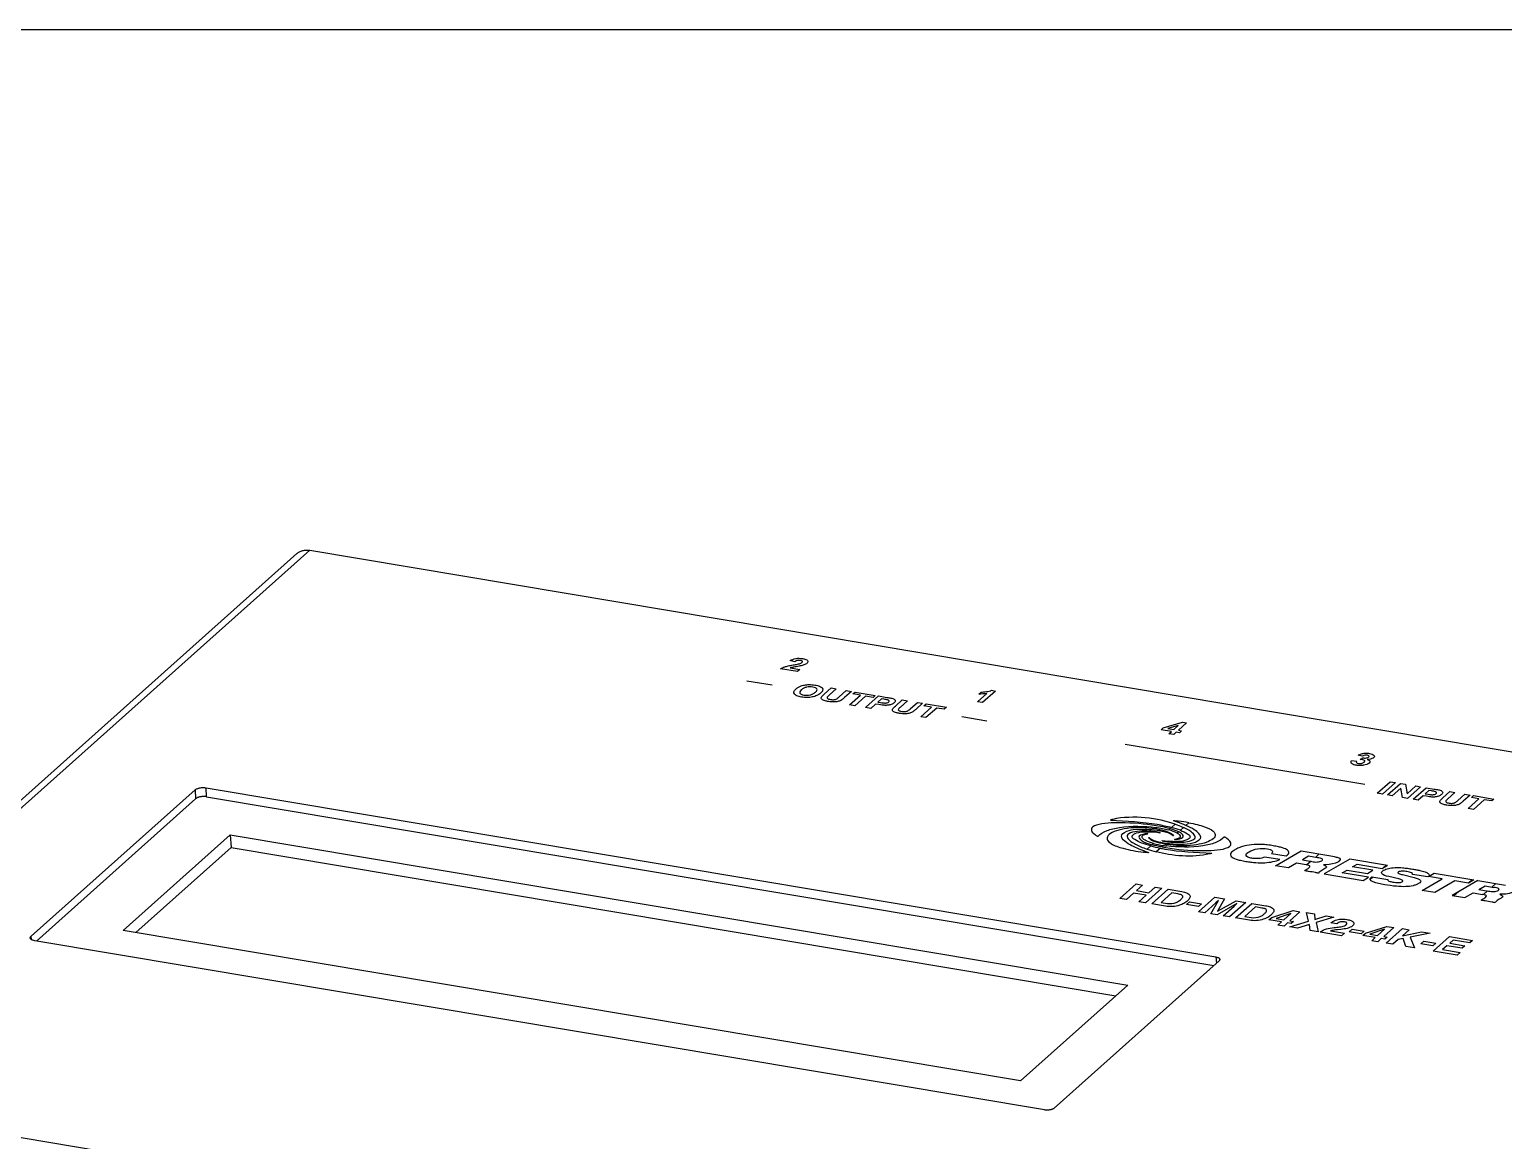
# Paper-space layout 'HD-MD4X2-4K-E_1' of a CAD drawing. Header units: inches. Extents: x 0 to 22, y 0 to 17.
# Drawn here: x 13.109 to 17.206, y 13.913 to 17 of the extents above; entities that cross this region are included whole.
import ezdxf

# ---------------------------------------------------------------- set-up
doc = ezdxf.new("R2010")
doc.units = ezdxf.units.IN
doc.header["$LTSCALE"] = 1.21
doc.header["$MEASUREMENT"] = 0
doc.layers.get('0').update_dxf_attribs({"linetype": 'CONTINUOUS'})

psp = doc.layouts.new('HD-MD4X2-4K-E_1')

# ---------------------------------------------------------------- linework, layer by layer
at = {"color": 7, "linetype": 'CONTINUOUS'}
for p, q in [((0, 17), (22, 17)), ((13.8523, 15.5435), (12.0405, 13.9257)), ((12.0765, 13.935), (13.8883, 15.5527)), ((13.8883, 15.5527), (20.439, 14.4553)), ((15.2366, 15.2432), (15.2238, 15.2461)), ((15.2442, 15.2156), (15.1967, 15.2236)), ((15.2237, 15.2258), (15.2506, 15.2213)), ((15.2506, 15.2213), (15.2442, 15.2156)), ((15.1734, 15.1778), (15.1033, 15.1895)), ((15.3181, 15.1529), (15.3373, 15.1701)), ((15.3516, 15.1677), (15.332, 15.1502)), ((15.3373, 15.1701), (15.3516, 15.1677)), ((15.3595, 15.1452), (15.3794, 15.163)), ((15.3937, 15.1606), (15.3748, 15.1437)), ((15.3794, 15.163), (15.3937, 15.1606)), ((15.3977, 15.1535), (15.4037, 15.1589)), ((15.4037, 15.1589), (15.46, 15.1495)), ((15.7477, 15.1532), (15.754, 15.1588)), ((15.7942, 15.1617), (15.758, 15.1294)), ((15.7832, 15.1636), (15.7942, 15.1617)), ((15.3887, 15.1232), (15.4186, 15.15)), ((15.403, 15.1208), (15.3887, 15.1232)), ((15.4186, 15.15), (15.3977, 15.1535)), ((15.4329, 15.1476), (15.403, 15.1208)), ((15.4539, 15.1441), (15.4329, 15.1476)), ((15.4331, 15.1158), (15.4692, 15.148)), ((15.461, 15.1255), (15.4474, 15.1134)), ((15.46, 15.1495), (15.4539, 15.1441)), ((15.4703, 15.124), (15.461, 15.1255)), ((15.4773, 15.1401), (15.4671, 15.131)), ((15.4671, 15.131), (15.4749, 15.1297)), ((15.4692, 15.148), (15.4921, 15.1441)), ((15.4843, 15.139), (15.4773, 15.1401)), ((15.5158, 15.1198), (15.535, 15.1369)), ((15.5493, 15.1345), (15.5298, 15.1171)), ((15.535, 15.1369), (15.5493, 15.1345)), ((15.5572, 15.1121), (15.5771, 15.1299)), ((15.5914, 15.1275), (15.5725, 15.1106)), ((15.5771, 15.1299), (15.5914, 15.1275)), ((15.5864, 15.0901), (15.6164, 15.1168)), ((15.5954, 15.1204), (15.6015, 15.1258)), ((15.6164, 15.1168), (15.5954, 15.1204)), ((15.6015, 15.1258), (15.6577, 15.1164)), ((15.7445, 15.1317), (15.7705, 15.155)), ((15.758, 15.1294), (15.7445, 15.1317)), ((15.4474, 15.1134), (15.4331, 15.1158)), ((15.6007, 15.0877), (15.5864, 15.0901)), ((15.6307, 15.1144), (15.6007, 15.0877)), ((15.6516, 15.1109), (15.6307, 15.1144)), ((15.6577, 15.1164), (15.6516, 15.1109)), ((15.7704, 15.0779), (15.7003, 15.0896)), ((16.2544, 15.0541), (16.2605, 15.0595)), ((16.2834, 15.0493), (16.2544, 15.0541)), ((16.2605, 15.0595), (16.314, 15.0748)), ((16.3018, 15.0657), (16.2732, 15.0574)), ((16.2732, 15.0574), (16.2894, 15.0547)), ((16.2761, 15.0428), (16.2834, 15.0493)), ((16.2893, 15.0406), (16.2761, 15.0428)), ((16.2965, 15.0471), (16.2893, 15.0406)), ((16.2894, 15.0547), (16.3018, 15.0657)), ((16.3053, 15.0456), (16.2965, 15.0471)), ((16.3254, 15.0729), (16.3026, 15.0525)), ((16.3026, 15.0525), (16.3114, 15.051)), ((16.3114, 15.051), (16.3053, 15.0456)), ((16.314, 15.0748), (16.3254, 15.0729)), ((16.8203, 14.9019), (16.1547, 15.0134)), ((16.7839, 14.9682), (16.7979, 14.9667)), ((16.8136, 14.9804), (16.8021, 14.9834)), ((16.808, 14.9713), (16.8152, 14.976)), ((13.114, 14.4802), (13.5696, 14.887)), ((13.5696, 14.887), (13.5712, 14.8622)), ((13.6016, 14.8679), (13.6, 14.8928)), ((13.6, 14.8928), (16.4068, 14.4226)), ((16.8553, 14.8776), (16.8913, 14.9097)), ((16.8696, 14.8752), (16.8553, 14.8776)), ((16.9056, 14.9073), (16.8696, 14.8752)), ((16.8834, 14.8728), (16.9194, 14.905)), ((16.8966, 14.8706), (16.8834, 14.8728)), ((16.8913, 14.9097), (16.9056, 14.9073)), ((16.9202, 14.8917), (16.8966, 14.8706)), ((16.9194, 14.905), (16.9333, 14.9027)), ((16.9252, 14.8658), (16.9202, 14.8917)), ((16.9333, 14.9027), (16.9382, 14.8763)), ((16.9382, 14.8763), (16.9623, 14.8978)), ((16.9755, 14.8956), (16.9395, 14.8634)), ((16.9546, 14.8609), (16.9906, 14.8931)), ((16.9623, 14.8978), (16.9755, 14.8956)), ((16.9988, 14.8852), (16.9886, 14.8761)), ((16.9886, 14.8761), (16.9964, 14.8748)), ((16.9906, 14.8931), (17.0136, 14.8892)), ((17.0057, 14.8841), (16.9988, 14.8852)), ((17.0373, 14.8649), (17.0565, 14.8821)), ((17.0708, 14.8797), (17.0512, 14.8622)), ((17.0565, 14.8821), (17.0708, 14.8797)), ((17.0787, 14.8572), (17.0986, 14.875)), ((17.1129, 14.8726), (17.094, 14.8557)), ((17.0986, 14.875), (17.1129, 14.8726)), ((17.1168, 14.8655), (17.1229, 14.8709)), ((17.1229, 14.8709), (17.1792, 14.8615)), ((13.1285, 14.4669), (13.5712, 14.8622)), ((13.6016, 14.8679), (16.4012, 14.399)), ((16.9395, 14.8634), (16.9252, 14.8658)), ((16.9689, 14.8585), (16.9546, 14.8609)), ((16.9825, 14.8707), (16.9689, 14.8585)), ((16.9918, 14.8691), (16.9825, 14.8707)), ((17.1079, 14.8352), (17.1378, 14.862)), ((17.1222, 14.8328), (17.1079, 14.8352)), ((17.1378, 14.862), (17.1168, 14.8655)), ((17.1521, 14.8596), (17.1222, 14.8328)), ((17.1731, 14.8561), (17.1521, 14.8596)), ((17.1792, 14.8615), (17.1731, 14.8561)), ((16.2833, 14.7827), (16.2932, 14.7916)), ((16.2932, 14.7916), (16.2987, 14.7897)), ((16.3028, 14.8002), (16.2996, 14.7973)), ((16.3314, 14.7956), (16.3231, 14.7882)), ((13.3696, 14.4965), (13.6674, 14.7624)), ((13.6674, 14.7624), (13.6696, 14.7268)), ((13.6674, 14.7624), (16.1616, 14.3445)), ((16.0643, 14.7839), (16.0635, 14.7832)), ((16.2683, 14.7693), (16.2705, 14.7713)), ((16.2755, 14.7758), (16.2794, 14.7793)), ((16.3035, 14.7707), (16.299, 14.7667)), ((16.3166, 14.7824), (16.3081, 14.7747)), ((13.405, 14.4905), (13.6696, 14.7268)), ((13.6696, 14.7268), (16.1284, 14.3149)), ((16.2059, 14.7137), (16.2091, 14.7165)), ((16.2101, 14.7241), (16.2155, 14.7222)), ((16.2155, 14.7222), (16.2255, 14.7311)), ((16.2293, 14.7345), (16.2332, 14.738)), ((16.2405, 14.7445), (16.2383, 14.7425)), ((16.2523, 14.725), (16.2408, 14.7147)), ((16.2606, 14.7323), (16.2563, 14.7285)), ((16.2678, 14.7388), (16.265, 14.7363)), ((16.2736, 14.744), (16.2725, 14.743)), ((16.4443, 14.7298), (16.4454, 14.7307)), ((16.561, 14.7103), (16.602, 14.7035)), ((16.5726, 14.6758), (16.6438, 14.7172)), ((16.6438, 14.7172), (16.7209, 14.7043)), ((16.694, 14.7088), (16.6832, 14.6992)), ((16.584, 14.6932), (16.543, 14.7)), ((16.6081, 14.6699), (16.5726, 14.6758)), ((16.631, 14.6831), (16.6081, 14.6699)), ((16.6571, 14.6788), (16.631, 14.6831)), ((16.6641, 14.7024), (16.6469, 14.6924)), ((16.6469, 14.6924), (16.6736, 14.6879)), ((16.6711, 14.6884), (16.6598, 14.6783)), ((16.6887, 14.6983), (16.6641, 14.7024)), ((16.7126, 14.6791), (16.7055, 14.6791)), ((16.7055, 14.6791), (16.71, 14.6769)), ((16.7786, 14.6946), (16.7074, 14.6532)), ((16.7521, 14.6922), (16.7454, 14.6863)), ((16.7461, 14.6867), (16.7454, 14.6863)), ((16.8834, 14.677), (16.7786, 14.6946)), ((16.7862, 14.6729), (16.7989, 14.6803)), ((16.8428, 14.6634), (16.7862, 14.6729)), ((16.7989, 14.6803), (16.8688, 14.6686)), ((16.8688, 14.6686), (16.8834, 14.677)), ((16.88, 14.6776), (16.8719, 14.6704)), ((16.1394, 14.5851), (16.1847, 14.6255)), ((16.1847, 14.6255), (16.2031, 14.6224)), ((16.7074, 14.6532), (16.8156, 14.6351)), ((16.7104, 14.655), (16.7083, 14.6531)), ((16.7579, 14.6564), (16.7715, 14.6643)), ((16.8311, 14.6441), (16.7579, 14.6564)), ((16.7715, 14.6643), (16.8281, 14.6549)), ((16.8156, 14.6351), (16.8311, 14.6441)), ((16.8281, 14.6549), (16.8428, 14.6634)), ((16.8432, 14.6448), (16.8358, 14.6381)), ((16.8369, 14.6424), (16.8381, 14.6438)), ((16.8381, 14.6438), (16.8387, 14.6441)), ((16.8387, 14.6441), (16.8403, 14.6453)), ((16.8403, 14.6453), (16.8844, 14.6379)), ((16.9149, 14.6393), (16.8874, 14.6459)), ((16.9251, 14.6514), (16.9581, 14.6431)), ((16.9959, 14.6454), (16.9531, 14.6519)), ((16.9797, 14.6076), (17.0357, 14.6401)), ((16.9973, 14.6466), (16.9959, 14.6454)), ((17.0357, 14.6401), (16.9973, 14.6466)), ((16.999, 14.6505), (16.9991, 14.6469)), ((16.9991, 14.6469), (17.0134, 14.6553)), ((17.0134, 14.6553), (17.1237, 14.6368)), ((17.0707, 14.6343), (17.0147, 14.6018)), ((17.1343, 14.635), (17.0631, 14.5937)), ((17.1084, 14.628), (17.0707, 14.6343)), ((17.1185, 14.6377), (17.1077, 14.6281)), ((17.1237, 14.6368), (17.1084, 14.628)), ((17.1343, 14.635), (17.2114, 14.6221)), ((17.1737, 14.617), (17.1844, 14.6266)), ((16.1579, 14.582), (16.1394, 14.5851)), ((16.1781, 14.6001), (16.1579, 14.582)), ((16.2127, 14.5943), (16.1781, 14.6001)), ((16.2031, 14.6224), (16.1859, 14.607)), ((16.1859, 14.607), (16.2205, 14.6012)), ((16.1924, 14.5762), (16.2127, 14.5943)), ((16.2562, 14.6136), (16.2109, 14.5731)), ((16.2205, 14.6012), (16.2377, 14.6167)), ((16.2287, 14.5702), (16.2739, 14.6106)), ((16.2377, 14.6167), (16.2562, 14.6136)), ((16.2841, 14.6005), (16.2546, 14.5742)), ((16.2739, 14.6106), (16.3123, 14.6042)), ((16.3013, 14.5977), (16.2841, 14.6005)), ((16.3585, 14.5484), (16.4038, 14.5888)), ((16.4038, 14.5888), (16.4308, 14.5843)), ((16.4308, 14.5843), (16.4114, 14.5498)), ((17.0147, 14.6018), (16.9797, 14.6076)), ((17.0631, 14.5937), (17.0986, 14.5877)), ((17.0806, 14.6039), (17.0682, 14.5928)), ((17.0986, 14.5877), (17.1214, 14.601)), ((17.1214, 14.601), (17.1476, 14.5966)), ((17.1374, 14.6102), (17.1546, 14.6202)), ((17.1374, 14.6102), (17.1641, 14.6058)), ((17.1503, 14.5961), (17.1616, 14.6062)), ((17.1546, 14.6202), (17.1792, 14.6161)), ((17.2031, 14.5969), (17.1959, 14.597)), ((17.1959, 14.597), (17.2005, 14.5948)), ((16.2109, 14.5731), (16.1924, 14.5762)), ((16.267, 14.5637), (16.2287, 14.5702)), ((16.2546, 14.5742), (16.2717, 14.5713)), ((16.3246, 14.5683), (16.3329, 14.5757)), ((16.3583, 14.5627), (16.3246, 14.5683)), ((16.3329, 14.5757), (16.3666, 14.5701)), ((16.3666, 14.5701), (16.3583, 14.5627)), ((16.3758, 14.5455), (16.3585, 14.5484)), ((16.4064, 14.5729), (16.3758, 14.5455)), ((16.3924, 14.5427), (16.4137, 14.5795)), ((16.4137, 14.5795), (16.4064, 14.5729)), ((16.4653, 14.5708), (16.4105, 14.5397)), ((16.4114, 14.5498), (16.4631, 14.5789)), ((16.4272, 14.5369), (16.4578, 14.5642)), ((16.4898, 14.5744), (16.4446, 14.534)), ((16.4578, 14.5642), (16.4653, 14.5708)), ((16.4616, 14.5311), (16.5069, 14.5716)), ((16.4631, 14.5789), (16.4898, 14.5744)), ((16.5171, 14.5615), (16.4875, 14.5351)), ((16.5069, 14.5716), (16.5452, 14.5651)), ((16.5342, 14.5586), (16.5171, 14.5615)), ((16.5618, 14.5326), (16.621, 14.5514)), ((16.6148, 14.5432), (16.5738, 14.5298)), ((16.5957, 14.5261), (16.6148, 14.5432)), ((16.6403, 14.5481), (16.6125, 14.5233)), ((16.621, 14.5514), (16.6403, 14.5481)), ((16.6636, 14.5218), (16.6586, 14.5461)), ((16.6586, 14.5461), (16.6808, 14.5424)), ((16.4105, 14.5397), (16.3924, 14.5427)), ((16.4446, 14.534), (16.4272, 14.5369)), ((16.5, 14.5247), (16.4616, 14.5311)), ((16.4875, 14.5351), (16.5047, 14.5323)), ((16.5542, 14.5258), (16.5618, 14.5326)), ((16.5888, 14.52), (16.5542, 14.5258)), ((16.5738, 14.5298), (16.5957, 14.5261)), ((16.5792, 14.5114), (16.5888, 14.52)), ((16.5961, 14.5086), (16.5792, 14.5114)), ((16.6056, 14.5172), (16.5961, 14.5086)), ((16.6155, 14.5155), (16.6056, 14.5172)), ((16.612, 14.506), (16.6636, 14.5218)), ((16.6336, 14.5023), (16.612, 14.506)), ((16.6125, 14.5233), (16.6224, 14.5216)), ((16.6224, 14.5216), (16.6155, 14.5155)), ((16.6669, 14.5131), (16.6336, 14.5023)), ((16.6683, 14.4965), (16.6669, 14.5131)), ((16.6808, 14.5424), (16.682, 14.5266)), ((16.682, 14.5266), (16.713, 14.537)), ((16.7345, 14.5334), (16.6854, 14.5185)), ((16.6854, 14.5185), (16.6909, 14.4927)), ((16.713, 14.537), (16.7345, 14.5334)), ((16.7427, 14.5147), (16.726, 14.5175)), ((16.8224, 14.489), (16.8816, 14.5077)), ((16.9009, 14.5045), (16.873, 14.4796)), ((16.8816, 14.5077), (16.9009, 14.5045)), ((13.1146, 14.471), (13.114, 14.4802)), ((15.9307, 13.9975), (13.1239, 14.4677)), ((15.8638, 14.0786), (13.3696, 14.4965)), ((16.6909, 14.4927), (16.6683, 14.4965)), ((16.756, 14.4818), (16.6961, 14.4919)), ((16.7255, 14.4951), (16.7637, 14.4887)), ((16.7536, 14.4992), (16.7442, 14.4981)), ((16.7637, 14.4887), (16.756, 14.4818)), ((16.7771, 14.4925), (16.7854, 14.4999)), ((16.8107, 14.4869), (16.7771, 14.4925)), ((16.7854, 14.4999), (16.819, 14.4943)), ((16.819, 14.4943), (16.8107, 14.4869)), ((16.8147, 14.4821), (16.8224, 14.489)), ((16.8494, 14.4763), (16.8147, 14.4821)), ((16.8754, 14.4996), (16.8344, 14.4861)), ((16.8344, 14.4861), (16.8562, 14.4825)), ((16.8398, 14.4678), (16.8494, 14.4763)), ((16.8566, 14.465), (16.8398, 14.4678)), ((16.8562, 14.4825), (16.8754, 14.4996)), ((16.8662, 14.4735), (16.8566, 14.465)), ((16.8761, 14.4719), (16.8662, 14.4735)), ((16.873, 14.4796), (16.8829, 14.478)), ((16.8829, 14.478), (16.8761, 14.4719)), ((16.8802, 14.461), (16.9255, 14.5014)), ((16.9136, 14.4715), (16.8985, 14.458)), ((16.9272, 14.4741), (16.9136, 14.4715)), ((16.9438, 14.4984), (16.9251, 14.4817)), ((16.9251, 14.4817), (16.9781, 14.4926)), ((16.9255, 14.5014), (16.9438, 14.4984)), ((16.9348, 14.4519), (16.9272, 14.4741)), ((17.0021, 14.4886), (16.947, 14.4781)), ((16.947, 14.4781), (16.9587, 14.4479)), ((16.9758, 14.4592), (16.9841, 14.4666)), ((16.9781, 14.4926), (17.0021, 14.4886)), ((16.9841, 14.4666), (17.0178, 14.461)), ((17.0106, 14.4392), (17.0559, 14.4796)), ((17.0559, 14.4796), (17.1201, 14.4688)), ((17.066, 14.4694), (17.0564, 14.4608)), ((17.1121, 14.4617), (17.066, 14.4694)), ((17.1201, 14.4688), (17.1121, 14.4617)), ((16.4068, 14.4226), (16.4079, 14.405)), ((16.8985, 14.458), (16.8802, 14.461)), ((16.9587, 14.4479), (16.9348, 14.4519)), ((17.0095, 14.4536), (16.9758, 14.4592)), ((17.0178, 14.461), (17.0095, 14.4536)), ((17.077, 14.428), (17.0106, 14.4392)), ((17.0485, 14.4538), (17.0369, 14.4434)), ((17.0369, 14.4434), (17.0852, 14.4353)), ((17.0908, 14.4467), (17.0485, 14.4538)), ((17.0564, 14.4608), (17.0986, 14.4537)), ((17.0852, 14.4353), (17.077, 14.428)), ((17.0986, 14.4537), (17.0908, 14.4467)), ((16.4154, 14.4117), (15.9571, 14.0025)), ((16.4165, 14.4128), (16.4154, 14.4117)), ((16.1616, 14.3445), (15.8638, 14.0786)), ((12.363, 14.0419), (13.7539, 13.8089))]:
    psp.add_line(p, q, dxfattribs=at)
for centre, radius, start, end in [((16.0295, 14.0519), 0.7929, 70.0835, 70.8922), ((16.2216, 14.2054), 0.6003, 79.458, 82.2212), ((16.4815, 15.4693), 0.8005, 250.1082, 250.9109), ((16.3258, 15.0467), 0.3427, 251.2231, 255.6386), ((16.3158, 15.0458), 0.3059, 258.9422, 261.8729), ((16.2958, 14.9705), 0.2276, 260.3736, 264.4144), ((16.2964, 14.9718), 0.2421, 261.4951, 263.6774), ((16.3947, 15.4831), 0.7579, 260.1495, 260.5576), ((16.644, 14.6005), 0.0794, 78.4928, 80.453), ((17.1348, 14.5205), 0.0772, 78.4645, 80.4534)]:
    psp.add_arc(centre, radius, start, end, dxfattribs=at)
for points, knots in [([(13.8523, 15.5435), (13.8545, 15.5455), (13.8597, 15.5491), (13.8686, 15.5524), (13.8783, 15.5537), (13.885, 15.5533), (13.8883, 15.5527)], [0, 0, 0, 0, 0.238765, 0.482584, 0.735828, 1, 1, 1, 1]), ([(15.2238, 15.2461), (15.2274, 15.2486), (15.2356, 15.2523), (15.249, 15.2528), (15.2583, 15.2518), (15.2667, 15.2498), (15.2738, 15.2456), (15.2728, 15.2408), (15.2693, 15.238), (15.2686, 15.2376)], [0, 0, 0, 0, 0.25118, 0.364908, 0.489935, 0.623559, 0.740564, 0.956377, 1, 1, 1, 1]), ([(15.2492, 15.2375), (15.2521, 15.2383), (15.2569, 15.2403), (15.2585, 15.2439), (15.2555, 15.2458), (15.252, 15.2467), (15.2479, 15.2471), (15.2445, 15.2468), (15.2428, 15.2463), (15.2423, 15.2462)], [0, 0, 0, 0, 0.270949, 0.499437, 0.605612, 0.725485, 0.845201, 0.95374, 1, 1, 1, 1]), ([(15.1967, 15.2236), (15.1981, 15.2246), (15.2016, 15.2266), (15.2087, 15.2293), (15.2191, 15.2318), (15.2273, 15.2333), (15.2321, 15.2341)], [0, 0, 0, 0, 0.191305, 0.386462, 0.638615, 1, 1, 1, 1]), ([(15.2686, 15.2376), (15.2673, 15.2367), (15.2645, 15.2352), (15.2594, 15.2333), (15.2542, 15.2319), (15.2478, 15.2305), (15.2406, 15.2293), (15.2339, 15.2281), (15.2289, 15.2272), (15.2259, 15.2265), (15.2244, 15.2261), (15.2237, 15.2258)], [0, 0, 0, 0, 0.135977, 0.245026, 0.369082, 0.482626, 0.648223, 0.806336, 0.896825, 0.951079, 1, 1, 1, 1]), ([(15.2321, 15.2341), (15.2341, 15.2345), (15.2399, 15.2355), (15.2458, 15.2365), (15.2492, 15.2375)], [0, 0, 0, 0, 0.353209, 1, 1, 1, 1]), ([(15.3082, 15.1558), (15.3068, 15.1546), (15.3038, 15.1523), (15.2968, 15.1483), (15.2857, 15.1447), (15.2729, 15.1435), (15.2628, 15.1439), (15.2552, 15.1449), (15.2482, 15.1463), (15.2405, 15.1489), (15.234, 15.1533), (15.2332, 15.1589), (15.2357, 15.1635), (15.238, 15.1659), (15.2393, 15.1671)], [0, 0, 0, 0, 0.072139, 0.137656, 0.257477, 0.373617, 0.434574, 0.500574, 0.567276, 0.62871, 0.745078, 0.863487, 0.928656, 1, 1, 1, 1]), ([(15.2393, 15.1671), (15.2402, 15.1679), (15.242, 15.1694), (15.2459, 15.1721), (15.2523, 15.1754), (15.2629, 15.1784), (15.2744, 15.1797), (15.2843, 15.1794), (15.2946, 15.1781), (15.3058, 15.1753), (15.3137, 15.1698), (15.3145, 15.1642), (15.3119, 15.1595), (15.3095, 15.157), (15.3082, 15.1558)], [0, 0, 0, 0, 0.045504, 0.087377, 0.163203, 0.266419, 0.364527, 0.429897, 0.501702, 0.62744, 0.743135, 0.862532, 0.927927, 1, 1, 1, 1]), ([(15.2543, 15.1649), (15.2525, 15.1633), (15.2499, 15.1602), (15.2498, 15.1557), (15.254, 15.1523), (15.2613, 15.1503), (15.27, 15.1496), (15.2794, 15.1507), (15.2878, 15.1539), (15.292, 15.1569), (15.294, 15.1587), (15.2941, 15.1589)], [0, 0, 0, 0, 0.149265, 0.270641, 0.380247, 0.491457, 0.602535, 0.711234, 0.83321, 0.985035, 1, 1, 1, 1]), ([(15.2941, 15.1589), (15.2957, 15.1604), (15.2982, 15.1632), (15.2983, 15.1675), (15.294, 15.1709), (15.2866, 15.1729), (15.2778, 15.1736), (15.2684, 15.1725), (15.2618, 15.17), (15.2573, 15.1674), (15.2553, 15.1658), (15.2543, 15.1649)], [0, 0, 0, 0, 0.13919, 0.26245, 0.373296, 0.490541, 0.60794, 0.719865, 0.843995, 0.917137, 1, 1, 1, 1]), ([(15.754, 15.1588), (15.7563, 15.1588), (15.7613, 15.159), (15.769, 15.1598), (15.7768, 15.1612), (15.7813, 15.1627), (15.7832, 15.1636)], [0, 0, 0, 0, 0.220025, 0.482012, 0.750574, 1, 1, 1, 1]), ([(15.3748, 15.1437), (15.3729, 15.1421), (15.3698, 15.1394), (15.3652, 15.1359), (15.3606, 15.1338), (15.3557, 15.1323), (15.3502, 15.1314), (15.344, 15.1311), (15.337, 15.1314), (15.3292, 15.1325), (15.3216, 15.1339), (15.3156, 15.1359), (15.3121, 15.138), (15.3102, 15.1402), (15.3096, 15.1424), (15.3103, 15.1451), (15.3134, 15.1486), (15.3163, 15.1513), (15.3181, 15.1529)], [0, 0, 0, 0, 0.103662, 0.172161, 0.221008, 0.266844, 0.31335, 0.364074, 0.423384, 0.496032, 0.581135, 0.644989, 0.69649, 0.743592, 0.7873, 0.82809, 0.90056, 1, 1, 1, 1]), ([(15.3266, 15.1448), (15.3258, 15.1435), (15.3262, 15.1412), (15.3305, 15.1391), (15.3354, 15.138), (15.3406, 15.1374), (15.3458, 15.1375), (15.3499, 15.1384), (15.3551, 15.1409), (15.3574, 15.1434), (15.3595, 15.1452)], [0, 0, 0, 0, 0.174716, 0.271092, 0.385471, 0.499537, 0.590037, 0.66891, 0.744496, 1, 1, 1, 1]), ([(15.332, 15.1502), (15.3313, 15.1496), (15.3294, 15.1478), (15.3273, 15.146), (15.3266, 15.1448)], [0, 0, 0, 0, 0.351362, 1, 1, 1, 1]), ([(15.5085, 15.1408), (15.512, 15.1397), (15.5157, 15.1369), (15.5156, 15.1325), (15.5128, 15.1292), (15.509, 15.1264), (15.5034, 15.1238), (15.4967, 15.1223), (15.4901, 15.1218), (15.4847, 15.1219), (15.4782, 15.1227), (15.4732, 15.1235), (15.4703, 15.124)], [0, 0, 0, 0, 0.174857, 0.272012, 0.381847, 0.467421, 0.542185, 0.672887, 0.733002, 0.788923, 0.878444, 1, 1, 1, 1]), ([(15.4749, 15.1297), (15.4773, 15.1293), (15.4811, 15.1287), (15.4862, 15.1282), (15.4901, 15.1284), (15.4942, 15.1293), (15.4983, 15.1314), (15.4992, 15.1342), (15.4971, 15.1361), (15.4942, 15.1371), (15.4898, 15.138), (15.4864, 15.1386), (15.4843, 15.139)], [0, 0, 0, 0, 0.151476, 0.244331, 0.307012, 0.367406, 0.490782, 0.636223, 0.706718, 0.778887, 0.861831, 1, 1, 1, 1]), ([(15.4921, 15.1441), (15.4941, 15.1438), (15.4997, 15.1428), (15.5055, 15.1418), (15.5085, 15.1408)], [0, 0, 0, 0, 0.349301, 1, 1, 1, 1]), ([(15.5725, 15.1106), (15.5707, 15.1089), (15.5675, 15.1062), (15.5629, 15.1028), (15.5583, 15.1006), (15.5535, 15.0992), (15.548, 15.0983), (15.5418, 15.0979), (15.5347, 15.0983), (15.5269, 15.0994), (15.5193, 15.1008), (15.5133, 15.1027), (15.5098, 15.1049), (15.5079, 15.1071), (15.5073, 15.1092), (15.5081, 15.1119), (15.5112, 15.1154), (15.514, 15.1182), (15.5158, 15.1198)], [0, 0, 0, 0, 0.103662, 0.172161, 0.221008, 0.266844, 0.31335, 0.364074, 0.423384, 0.496032, 0.581135, 0.644989, 0.69649, 0.743592, 0.7873, 0.82809, 0.90056, 1, 1, 1, 1]), ([(15.5298, 15.1171), (15.5291, 15.1165), (15.5271, 15.1147), (15.5251, 15.1129), (15.5243, 15.1117)], [0, 0, 0, 0, 0.351362, 1, 1, 1, 1]), ([(15.5243, 15.1117), (15.5235, 15.1103), (15.5239, 15.1081), (15.5282, 15.106), (15.5331, 15.1049), (15.5384, 15.1042), (15.5435, 15.1044), (15.5476, 15.1053), (15.5528, 15.1078), (15.5552, 15.1103), (15.5572, 15.1121)], [0, 0, 0, 0, 0.174716, 0.271092, 0.385471, 0.499537, 0.590037, 0.66891, 0.744496, 1, 1, 1, 1]), ([(16.7905, 14.9568), (16.79, 14.9569), (16.7872, 14.9579), (16.7816, 14.9613), (16.7818, 14.9657), (16.7839, 14.9682)], [0, 0, 0, 0, 0.074666, 0.387089, 1, 1, 1, 1]), ([(16.8274, 14.9713), (16.8307, 14.9704), (16.8359, 14.9672), (16.8329, 14.9603), (16.8206, 14.9554), (16.8069, 14.9541), (16.7977, 14.9549), (16.7925, 14.9561), (16.7905, 14.9568)], [0, 0, 0, 0, 0.172515, 0.348527, 0.611971, 0.750553, 0.894603, 1, 1, 1, 1]), ([(16.7979, 14.9667), (16.7968, 14.9654), (16.7959, 14.9626), (16.8023, 14.9598), (16.8104, 14.9601), (16.8158, 14.962), (16.8182, 14.9636), (16.8193, 14.9647), (16.8195, 14.965)], [0, 0, 0, 0, 0.242401, 0.449682, 0.673879, 0.798579, 0.94039, 1, 1, 1, 1]), ([(16.8021, 14.9834), (16.8047, 14.9849), (16.8102, 14.9877), (16.8223, 14.9893), (16.8361, 14.9883), (16.8479, 14.9838), (16.8475, 14.9779), (16.8443, 14.9757), (16.8438, 14.9754)], [0, 0, 0, 0, 0.173021, 0.322776, 0.492634, 0.764598, 0.965941, 1, 1, 1, 1]), ([(16.8195, 14.965), (16.8198, 14.9654), (16.8205, 14.9665), (16.8203, 14.9688), (16.8155, 14.971), (16.8103, 14.9712), (16.808, 14.9713)], [0, 0, 0, 0, 0.126894, 0.327782, 0.689438, 1, 1, 1, 1]), ([(16.8277, 14.9831), (16.8276, 14.9831), (16.8252, 14.9835), (16.8193, 14.9835), (16.8151, 14.9815), (16.8136, 14.9804)], [0, 0, 0, 0, 0.023326, 0.469195, 1, 1, 1, 1]), ([(16.8152, 14.976), (16.818, 14.9755), (16.8246, 14.975), (16.8318, 14.9779), (16.833, 14.9814), (16.8296, 14.9827), (16.8277, 14.9831)], [0, 0, 0, 0, 0.314223, 0.577114, 0.794992, 1, 1, 1, 1]), ([(13.5696, 14.887), (13.5704, 14.8877), (13.5721, 14.8889), (13.5752, 14.8904), (13.5788, 14.8916), (13.5828, 14.8926), (13.5871, 14.8932), (13.5915, 14.8935), (13.5958, 14.8934), (13.5987, 14.893), (13.6, 14.8928)], [0, 0, 0, 0, 0.092646, 0.20086, 0.322294, 0.453738, 0.591491, 0.731448, 0.869259, 1, 1, 1, 1]), ([(17.03, 14.8859), (17.0335, 14.8848), (17.0372, 14.882), (17.037, 14.8776), (17.0343, 14.8743), (17.0305, 14.8715), (17.0249, 14.8689), (17.0181, 14.8674), (17.0116, 14.867), (17.0062, 14.867), (16.9997, 14.8679), (16.9947, 14.8686), (16.9918, 14.8691)], [0, 0, 0, 0, 0.174864, 0.271994, 0.381842, 0.467426, 0.542172, 0.672879, 0.733052, 0.788914, 0.878439, 1, 1, 1, 1]), ([(16.9964, 14.8748), (16.9987, 14.8744), (17.0026, 14.8738), (17.0077, 14.8733), (17.0115, 14.8736), (17.0156, 14.8744), (17.0197, 14.8765), (17.0207, 14.8793), (17.0185, 14.8812), (17.0157, 14.8823), (17.0113, 14.8831), (17.0079, 14.8837), (17.0057, 14.8841)], [0, 0, 0, 0, 0.151481, 0.24434, 0.306937, 0.3674, 0.49078, 0.636226, 0.706799, 0.77888, 0.861827, 1, 1, 1, 1]), ([(17.0136, 14.8892), (17.0155, 14.8889), (17.0211, 14.8879), (17.0269, 14.887), (17.03, 14.8859)], [0, 0, 0, 0, 0.349301, 1, 1, 1, 1]), ([(13.6016, 14.8679), (13.6002, 14.8682), (13.5974, 14.8685), (13.593, 14.8686), (13.5887, 14.8683), (13.5844, 14.8677), (13.5803, 14.8668), (13.5767, 14.8655), (13.5737, 14.864), (13.5719, 14.8628), (13.5712, 14.8622)], [0, 0, 0, 0, 0.130741, 0.268552, 0.408509, 0.546262, 0.677706, 0.79914, 0.907354, 1, 1, 1, 1]), ([(17.094, 14.8557), (17.0921, 14.8541), (17.089, 14.8513), (17.0844, 14.8479), (17.0798, 14.8457), (17.0749, 14.8443), (17.0694, 14.8434), (17.0632, 14.8431), (17.0562, 14.8434), (17.0484, 14.8445), (17.0408, 14.8459), (17.0348, 14.8479), (17.0313, 14.85), (17.0294, 14.8522), (17.0288, 14.8544), (17.0295, 14.857), (17.0326, 14.8606), (17.0355, 14.8633), (17.0373, 14.8649)], [0, 0, 0, 0, 0.103661, 0.172159, 0.221006, 0.266841, 0.313347, 0.364071, 0.42338, 0.496026, 0.581129, 0.644983, 0.69652, 0.74359, 0.787298, 0.828087, 0.900562, 1, 1, 1, 1]), ([(17.0458, 14.8568), (17.045, 14.8555), (17.0454, 14.8532), (17.0497, 14.8511), (17.0546, 14.85), (17.0598, 14.8494), (17.065, 14.8495), (17.0691, 14.8504), (17.0743, 14.8529), (17.0766, 14.8554), (17.0787, 14.8572)], [0, 0, 0, 0, 0.17472, 0.271011, 0.385489, 0.499556, 0.590058, 0.66887, 0.744491, 1, 1, 1, 1]), ([(17.0512, 14.8622), (17.0505, 14.8616), (17.0486, 14.8598), (17.0465, 14.858), (17.0458, 14.8568)], [0, 0, 0, 0, 0.351358, 1, 1, 1, 1]), ([(16.1544, 14.7954), (16.1445, 14.7957), (16.1153, 14.796), (16.0745, 14.7924), (16.0643, 14.7839)], [0, 0, 0, 0, 0.322772, 1, 1, 1, 1]), ([(16.1199, 14.8051), (16.1184, 14.8047), (16.1165, 14.8039), (16.1132, 14.8032), (16.1134, 14.8024), (16.1137, 14.8024)], [0, 0, 0, 0, 0.543324, 0.883039, 1, 1, 1, 1]), ([(16.1137, 14.8024), (16.1586, 14.8015), (16.2185, 14.7971), (16.2708, 14.7861), (16.2833, 14.7827)], [0, 0, 0, 0, 0.745252, 1, 1, 1, 1]), ([(16.2932, 14.7916), (16.2693, 14.7998), (16.2168, 14.8127), (16.1477, 14.8115), (16.1199, 14.8051)], [0, 0, 0, 0, 0.517632, 1, 1, 1, 1]), ([(16.2794, 14.7793), (16.2709, 14.7816), (16.2322, 14.7899), (16.1885, 14.7944), (16.1544, 14.7954)], [0, 0, 0, 0, 0.235316, 1, 1, 1, 1]), ([(16.3314, 14.7956), (16.3471, 14.7926), (16.3732, 14.7865), (16.3997, 14.7739), (16.4074, 14.7604), (16.3936, 14.7434), (16.3395, 14.7293), (16.2929, 14.7316), (16.2704, 14.7354)], [0, 0, 0, 0, 0.189807, 0.327723, 0.433091, 0.527085, 0.732384, 1, 1, 1, 1]), ([(16.2897, 14.8015), (16.2904, 14.8015), (16.2947, 14.8012), (16.2989, 14.8007), (16.3023, 14.8003)], [0, 0, 0, 0, 0.177548, 1, 1, 1, 1]), ([(16.0635, 14.7832), (16.0621, 14.7818), (16.0576, 14.774), (16.0652, 14.7667), (16.0719, 14.7616)], [0, 0, 0, 0, 0.189383, 1, 1, 1, 1]), ([(16.0719, 14.7616), (16.0729, 14.7608), (16.0744, 14.7598), (16.077, 14.7588), (16.0776, 14.758), (16.0791, 14.758), (16.0792, 14.7582)], [0, 0, 0, 0, 0.530623, 0.743207, 0.915671, 1, 1, 1, 1]), ([(16.0792, 14.7582), (16.0849, 14.764), (16.1005, 14.7748), (16.1583, 14.788), (16.2075, 14.7863), (16.2391, 14.7827)], [0, 0, 0, 0, 0.231902, 0.440703, 1, 1, 1, 1]), ([(16.2384, 14.7784), (16.2147, 14.7824), (16.1657, 14.7847), (16.1096, 14.7681), (16.1012, 14.7493), (16.1163, 14.735), (16.1526, 14.7223), (16.1859, 14.7164), (16.2059, 14.7137)], [0, 0, 0, 0, 0.25284, 0.44424, 0.534958, 0.643345, 0.791922, 1, 1, 1, 1]), ([(16.2091, 14.7165), (16.1946, 14.7218), (16.1708, 14.7312), (16.1488, 14.7467), (16.1398, 14.7622), (16.1563, 14.7714), (16.1659, 14.7743)], [0, 0, 0, 0, 0.360972, 0.605969, 0.80184, 1, 1, 1, 1]), ([(16.181, 14.7705), (16.173, 14.7692), (16.1564, 14.7629), (16.1623, 14.749), (16.1804, 14.7364), (16.199, 14.7281), (16.2101, 14.7241)], [0, 0, 0, 0, 0.183159, 0.38383, 0.662168, 1, 1, 1, 1]), ([(16.1659, 14.7743), (16.1799, 14.7785), (16.2201, 14.7787), (16.2529, 14.7739), (16.2683, 14.7693)], [0, 0, 0, 0, 0.450776, 1, 1, 1, 1]), ([(16.1812, 14.7486), (16.1765, 14.7516), (16.1695, 14.7585), (16.1867, 14.7692), (16.2182, 14.7718), (16.2394, 14.7697), (16.2511, 14.7678)], [0, 0, 0, 0, 0.230708, 0.416307, 0.656998, 1, 1, 1, 1]), ([(16.2516, 14.7682), (16.2384, 14.7708), (16.2152, 14.7744), (16.19, 14.772), (16.181, 14.7705)], [0, 0, 0, 0, 0.620774, 1, 1, 1, 1]), ([(16.2171, 14.7655), (16.2081, 14.7644), (16.1875, 14.7596), (16.1941, 14.7517), (16.1969, 14.7489)], [0, 0, 0, 0, 0.552136, 1, 1, 1, 1]), ([(16.1969, 14.7489), (16.1982, 14.7475), (16.2061, 14.7416), (16.2189, 14.7373), (16.2293, 14.7345)], [0, 0, 0, 0, 0.216414, 1, 1, 1, 1]), ([(16.2332, 14.738), (16.2258, 14.7401), (16.2136, 14.7445), (16.2014, 14.7518), (16.2003, 14.7607), (16.2118, 14.7641), (16.2174, 14.765)], [0, 0, 0, 0, 0.33487, 0.599651, 0.793025, 1, 1, 1, 1]), ([(16.4295, 14.7557), (16.4238, 14.7499), (16.4083, 14.739), (16.3504, 14.7258), (16.3013, 14.7276), (16.2697, 14.7311)], [0, 0, 0, 0, 0.231873, 0.440734, 1, 1, 1, 1]), ([(16.3276, 14.7652), (16.3319, 14.7625), (16.3384, 14.7565), (16.3215, 14.7421), (16.2902, 14.7424), (16.2736, 14.744)], [0, 0, 0, 0, 0.253465, 0.452489, 1, 1, 1, 1]), ([(16.299, 14.7667), (16.304, 14.7638), (16.3141, 14.7569), (16.2986, 14.75), (16.2914, 14.7488)], [0, 0, 0, 0, 0.544786, 1, 1, 1, 1]), ([(16.2916, 14.7483), (16.3007, 14.7494), (16.3212, 14.7542), (16.3146, 14.7621), (16.3119, 14.765)], [0, 0, 0, 0, 0.552198, 1, 1, 1, 1]), ([(16.3278, 14.7433), (16.3349, 14.7445), (16.3492, 14.7492), (16.3495, 14.7607), (16.3374, 14.7716), (16.3245, 14.7788), (16.3166, 14.7824)], [0, 0, 0, 0, 0.19956, 0.399057, 0.667051, 1, 1, 1, 1]), ([(16.3429, 14.7395), (16.3524, 14.7424), (16.3689, 14.7516), (16.3609, 14.7655), (16.346, 14.7775), (16.3317, 14.7845), (16.3231, 14.7882)], [0, 0, 0, 0, 0.247693, 0.492717, 0.712393, 1, 1, 1, 1]), ([(16.4369, 14.7522), (16.4359, 14.753), (16.4333, 14.754), (16.4323, 14.7558), (16.4297, 14.7558), (16.4295, 14.7557)], [0, 0, 0, 0, 0.530052, 0.915976, 1, 1, 1, 1]), ([(16.4454, 14.7307), (16.4468, 14.7321), (16.4512, 14.7398), (16.4435, 14.7472), (16.4369, 14.7522)], [0, 0, 0, 0, 0.189503, 1, 1, 1, 1]), ([(16.2191, 14.7123), (16.2184, 14.7124), (16.2141, 14.7127), (16.2098, 14.7131), (16.2064, 14.7136)], [0, 0, 0, 0, 0.178743, 1, 1, 1, 1]), ([(16.3889, 14.7088), (16.3657, 14.7034), (16.3094, 14.7005), (16.2627, 14.7091), (16.2408, 14.7147)], [0, 0, 0, 0, 0.482891, 1, 1, 1, 1]), ([(16.2523, 14.725), (16.2565, 14.7241), (16.3006, 14.7159), (16.3502, 14.7124), (16.3951, 14.7115)], [0, 0, 0, 0, 0.096391, 1, 1, 1, 1]), ([(16.2678, 14.7388), (16.2808, 14.7369), (16.3053, 14.7349), (16.3331, 14.7366), (16.3429, 14.7395)], [0, 0, 0, 0, 0.55938, 1, 1, 1, 1]), ([(16.2725, 14.743), (16.2783, 14.7422), (16.2959, 14.7402), (16.3157, 14.7413), (16.3278, 14.7433)], [0, 0, 0, 0, 0.335025, 1, 1, 1, 1]), ([(16.3544, 14.7184), (16.3642, 14.7181), (16.3934, 14.7178), (16.4338, 14.7214), (16.4443, 14.7298)], [0, 0, 0, 0, 0.322052, 1, 1, 1, 1]), ([(16.3951, 14.7115), (16.3954, 14.7115), (16.3955, 14.7106), (16.3923, 14.71), (16.3904, 14.7091), (16.3889, 14.7088)], [0, 0, 0, 0, 0.118319, 0.457173, 1, 1, 1, 1]), ([(16.4556, 14.7179), (16.4546, 14.7172), (16.4517, 14.715), (16.4466, 14.7098), (16.447, 14.7012), (16.4602, 14.695), (16.4752, 14.6909), (16.4892, 14.6882), (16.5037, 14.6861), (16.5212, 14.6844), (16.5419, 14.684), (16.5653, 14.6869), (16.5784, 14.6909), (16.584, 14.6932)], [0, 0, 0, 0, 0.027729, 0.087966, 0.194476, 0.316777, 0.394249, 0.485467, 0.566427, 0.640406, 0.77083, 0.886522, 1, 1, 1, 1]), ([(16.602, 14.7035), (16.6056, 14.706), (16.6112, 14.7114), (16.607, 14.7201), (16.5942, 14.7254), (16.58, 14.7291), (16.5658, 14.7318), (16.5503, 14.7341), (16.5302, 14.7357), (16.5062, 14.7355), (16.4841, 14.7312), (16.4697, 14.7259), (16.4615, 14.7218), (16.4571, 14.719), (16.4556, 14.7179)], [0, 0, 0, 0, 0.090647, 0.175334, 0.279542, 0.345022, 0.421183, 0.505607, 0.581642, 0.713998, 0.83434, 0.896397, 0.962503, 1, 1, 1, 1]), ([(16.543, 14.7), (16.538, 14.6981), (16.5287, 14.696), (16.5157, 14.6958), (16.5053, 14.697), (16.4952, 14.6994), (16.4868, 14.7059), (16.4937, 14.7119), (16.4992, 14.7151)], [0, 0, 0, 0, 0.211014, 0.315292, 0.428431, 0.584801, 0.71148, 1, 1, 1, 1]), ([(16.4992, 14.7151), (16.5051, 14.7185), (16.5212, 14.7248), (16.5416, 14.7242), (16.5497, 14.7229)], [0, 0, 0, 0, 0.510222, 1, 1, 1, 1]), ([(16.5497, 14.7229), (16.5553, 14.7219), (16.5663, 14.7188), (16.5638, 14.7127), (16.561, 14.7103)], [0, 0, 0, 0, 0.518773, 1, 1, 1, 1]), ([(16.6535, 14.6623), (16.6543, 14.6632), (16.6584, 14.6659), (16.6628, 14.6684), (16.6653, 14.6702)], [0, 0, 0, 0, 0.333936, 1, 1, 1, 1]), ([(16.6653, 14.6702), (16.6674, 14.6717), (16.6704, 14.6756), (16.6631, 14.6776), (16.6598, 14.6783)], [0, 0, 0, 0, 0.494063, 1, 1, 1, 1]), ([(16.6736, 14.6879), (16.6784, 14.6871), (16.6876, 14.6855), (16.698, 14.688), (16.7008, 14.6896)], [0, 0, 0, 0, 0.544737, 1, 1, 1, 1]), ([(16.7008, 14.6896), (16.7034, 14.6912), (16.7041, 14.6966), (16.6934, 14.6975), (16.6887, 14.6983)], [0, 0, 0, 0, 0.442225, 1, 1, 1, 1]), ([(16.7068, 14.667), (16.7028, 14.6644), (16.6967, 14.661), (16.6922, 14.6567), (16.6924, 14.6554)], [0, 0, 0, 0, 0.688545, 1, 1, 1, 1]), ([(16.71, 14.6769), (16.7123, 14.6758), (16.7163, 14.6721), (16.7097, 14.6688), (16.7068, 14.667)], [0, 0, 0, 0, 0.43882, 1, 1, 1, 1]), ([(16.7209, 14.7043), (16.7276, 14.7031), (16.7382, 14.7012), (16.751, 14.6975), (16.7527, 14.6938), (16.7521, 14.6922)], [0, 0, 0, 0, 0.481895, 0.770072, 1, 1, 1, 1]), ([(16.8728, 14.6634), (16.8765, 14.6655), (16.8858, 14.6694), (16.9054, 14.6717), (16.9232, 14.6708), (16.9395, 14.669), (16.9522, 14.667), (16.9639, 14.665), (16.9757, 14.6625), (16.9872, 14.6594), (16.9965, 14.6553), (16.999, 14.652), (16.999, 14.6505)], [0, 0, 0, 0, 0.113037, 0.229, 0.375681, 0.466483, 0.57079, 0.652637, 0.724886, 0.842817, 0.930901, 1, 1, 1, 1]), ([(16.6924, 14.6554), (16.6895, 14.656), (16.6801, 14.6577), (16.6671, 14.66), (16.6571, 14.6617), (16.6535, 14.6623)], [0, 0, 0, 0, 0.229927, 0.729607, 1, 1, 1, 1]), ([(16.876, 14.6233), (16.8701, 14.6243), (16.854, 14.6274), (16.8372, 14.6329), (16.8358, 14.6381)], [0, 0, 0, 0, 0.349299, 1, 1, 1, 1]), ([(16.8874, 14.6459), (16.8793, 14.6479), (16.8631, 14.6521), (16.8684, 14.6608), (16.8728, 14.6634)], [0, 0, 0, 0, 0.579677, 1, 1, 1, 1]), ([(16.9581, 14.6431), (16.9653, 14.6412), (16.9763, 14.638), (16.9762, 14.6307), (16.9704, 14.6265), (16.9632, 14.623), (16.9516, 14.6194), (16.9322, 14.6174), (16.9053, 14.6188), (16.8865, 14.6215), (16.876, 14.6233)], [0, 0, 0, 0, 0.178974, 0.245199, 0.321212, 0.387287, 0.450929, 0.587888, 0.7646, 1, 1, 1, 1]), ([(16.8844, 14.6379), (16.8836, 14.6364), (16.8872, 14.6328), (16.8969, 14.6309), (16.9059, 14.6296), (16.9129, 14.6292), (16.9194, 14.6297), (16.9238, 14.6313), (16.9254, 14.6327), (16.9257, 14.6332)], [0, 0, 0, 0, 0.187, 0.439893, 0.590097, 0.718663, 0.826924, 0.930726, 1, 1, 1, 1]), ([(16.9129, 14.6576), (16.9127, 14.6572), (16.9123, 14.6561), (16.9159, 14.6535), (16.9214, 14.6524), (16.9251, 14.6514)], [0, 0, 0, 0, 0.10685, 0.357076, 1, 1, 1, 1]), ([(16.9531, 14.6519), (16.9542, 14.6535), (16.9518, 14.6564), (16.9447, 14.6585), (16.9361, 14.6602), (16.927, 14.6613), (16.9186, 14.6606), (16.9146, 14.6592), (16.9132, 14.658), (16.9129, 14.6576)], [0, 0, 0, 0, 0.207508, 0.339714, 0.495346, 0.749425, 0.85059, 0.942904, 1, 1, 1, 1]), ([(16.9257, 14.6332), (16.9258, 14.6335), (16.9262, 14.6344), (16.9238, 14.6371), (16.9185, 14.6384), (16.9149, 14.6393)], [0, 0, 0, 0, 0.072843, 0.334609, 1, 1, 1, 1]), ([(16.3251, 14.601), (16.33, 14.5991), (16.3361, 14.594), (16.3344, 14.5858), (16.3279, 14.5784), (16.3186, 14.5717), (16.3051, 14.5656), (16.2866, 14.5617), (16.273, 14.5627), (16.267, 14.5637)], [0, 0, 0, 0, 0.16278, 0.298037, 0.425699, 0.567655, 0.694051, 0.844726, 1, 1, 1, 1]), ([(16.2717, 14.5713), (16.2792, 14.57), (16.2938, 14.572), (16.3032, 14.5774), (16.3089, 14.5817), (16.3133, 14.5865), (16.3156, 14.5914), (16.3112, 14.5957), (16.3049, 14.5971), (16.3013, 14.5977)], [0, 0, 0, 0, 0.279961, 0.380593, 0.494936, 0.644929, 0.762043, 0.866452, 1, 1, 1, 1]), ([(17.144, 14.5801), (17.1448, 14.5811), (17.1489, 14.5838), (17.1533, 14.5863), (17.1558, 14.5881)], [0, 0, 0, 0, 0.333821, 1, 1, 1, 1]), ([(17.1558, 14.5881), (17.1579, 14.5895), (17.1609, 14.5935), (17.1536, 14.5954), (17.1503, 14.5961)], [0, 0, 0, 0, 0.493469, 1, 1, 1, 1]), ([(17.1641, 14.6058), (17.1689, 14.605), (17.1781, 14.6033), (17.1885, 14.6058), (17.1913, 14.6075)], [0, 0, 0, 0, 0.544166, 1, 1, 1, 1]), ([(17.1913, 14.6075), (17.1939, 14.609), (17.1946, 14.6144), (17.1839, 14.6153), (17.1792, 14.6161)], [0, 0, 0, 0, 0.443152, 1, 1, 1, 1]), ([(17.1973, 14.5848), (17.1933, 14.5823), (17.1872, 14.5788), (17.1827, 14.5745), (17.1829, 14.5732)], [0, 0, 0, 0, 0.688494, 1, 1, 1, 1]), ([(17.2005, 14.5948), (17.2028, 14.5936), (17.2068, 14.59), (17.2001, 14.5866), (17.1973, 14.5848)], [0, 0, 0, 0, 0.438855, 1, 1, 1, 1]), ([(16.558, 14.562), (16.563, 14.5601), (16.569, 14.5549), (16.5673, 14.5468), (16.5609, 14.5394), (16.5516, 14.5326), (16.5381, 14.5266), (16.5195, 14.5227), (16.506, 14.5237), (16.5, 14.5247)], [0, 0, 0, 0, 0.16278, 0.298037, 0.425699, 0.567655, 0.694051, 0.844726, 1, 1, 1, 1]), ([(16.5047, 14.5323), (16.5122, 14.531), (16.5268, 14.533), (16.5362, 14.5384), (16.5419, 14.5427), (16.5462, 14.5475), (16.5486, 14.5524), (16.5442, 14.5567), (16.5378, 14.558), (16.5342, 14.5586)], [0, 0, 0, 0, 0.279961, 0.380593, 0.494936, 0.644929, 0.762043, 0.866452, 1, 1, 1, 1]), ([(17.1829, 14.5732), (17.1801, 14.5738), (17.1706, 14.5755), (17.1576, 14.5778), (17.1476, 14.5795), (17.144, 14.5801)], [0, 0, 0, 0, 0.230186, 0.729769, 1, 1, 1, 1]), ([(16.7089, 14.499), (16.7104, 14.4996), (16.7185, 14.5023), (16.7281, 14.5036), (16.7357, 14.5045)], [0, 0, 0, 0, 0.198413, 1, 1, 1, 1]), ([(16.726, 14.5175), (16.7293, 14.5203), (16.7365, 14.5251), (16.7513, 14.5281), (16.7622, 14.528), (16.7699, 14.527), (16.7766, 14.5257), (16.7835, 14.5235), (16.7893, 14.5199), (16.7911, 14.5145), (16.7883, 14.5106), (16.786, 14.5087), (16.7858, 14.5085)], [0, 0, 0, 0, 0.194458, 0.33856, 0.414433, 0.500263, 0.569736, 0.633422, 0.751547, 0.865693, 0.987793, 1, 1, 1, 1]), ([(16.7357, 14.5045), (16.7382, 14.5048), (16.7454, 14.5057), (16.7527, 14.5065), (16.7573, 14.5075)], [0, 0, 0, 0, 0.341522, 1, 1, 1, 1]), ([(16.7529, 14.52), (16.7519, 14.5198), (16.7473, 14.5185), (16.7447, 14.5163), (16.7427, 14.5147)], [0, 0, 0, 0, 0.202236, 1, 1, 1, 1]), ([(16.7573, 14.5075), (16.7621, 14.5085), (16.7698, 14.5114), (16.7719, 14.5163), (16.7686, 14.5191), (16.7634, 14.5204), (16.7577, 14.5209), (16.754, 14.5203), (16.7529, 14.52)], [0, 0, 0, 0, 0.316347, 0.541866, 0.649551, 0.768916, 0.925235, 1, 1, 1, 1]), ([(16.7858, 14.5085), (16.7843, 14.5073), (16.7804, 14.5048), (16.7696, 14.5012), (16.7598, 14.4999), (16.7536, 14.4992)], [0, 0, 0, 0, 0.238478, 0.508095, 1, 1, 1, 1]), ([(13.1116, 14.4754), (13.1115, 14.4758), (13.1116, 14.4767), (13.1121, 14.4779), (13.1129, 14.4791), (13.1136, 14.4799), (13.114, 14.4802)], [0, 0, 0, 0, 0.218816, 0.452328, 0.710751, 1, 1, 1, 1]), ([(13.1239, 14.4677), (13.1222, 14.468), (13.1191, 14.4687), (13.1157, 14.4702), (13.1136, 14.4717), (13.1125, 14.4728), (13.1118, 14.4741), (13.1116, 14.475), (13.1116, 14.4754)], [0, 0, 0, 0, 0.33031, 0.606817, 0.722659, 0.8246, 0.915424, 1, 1, 1, 1]), ([(16.7442, 14.4981), (16.7417, 14.4978), (16.7376, 14.4974), (16.7324, 14.4967), (16.7286, 14.496), (16.7265, 14.4954), (16.7255, 14.4951)], [0, 0, 0, 0, 0.388589, 0.638797, 0.819013, 1, 1, 1, 1]), ([(16.4068, 14.4226), (16.4083, 14.4224), (16.411, 14.4217), (16.414, 14.4204), (16.4158, 14.4191), (16.4167, 14.4181), (16.4174, 14.417), (16.4175, 14.4162), (16.4176, 14.4159)], [0, 0, 0, 0, 0.33031, 0.606817, 0.722659, 0.8246, 0.915424, 1, 1, 1, 1]), ([(16.4176, 14.4159), (16.4176, 14.4153), (16.4174, 14.4142), (16.4168, 14.4133), (16.4165, 14.4128)], [0, 0, 0, 0, 0.469721, 1, 1, 1, 1]), ([(15.9571, 14.0025), (15.9565, 14.0019), (15.955, 14.0009), (15.9523, 13.9996), (15.9492, 13.9985), (15.9457, 13.9977), (15.9419, 13.9971), (15.9381, 13.9969), (15.9344, 13.997), (15.9319, 13.9973), (15.9307, 13.9975)], [0, 0, 0, 0, 0.092646, 0.20086, 0.322294, 0.453738, 0.591491, 0.731448, 0.869259, 1, 1, 1, 1])]:
    psp.add_open_spline(points, degree=3, knots=knots, dxfattribs=at)
for points in [[(15.2423, 15.2462), (15.2399, 15.2455), (15.238, 15.2443), (15.2366, 15.2432)], [(15.7705, 15.155), (15.7632, 15.1537), (15.7553, 15.1531), (15.7477, 15.1532)], [(16.8438, 14.9754), (16.84, 14.9732), (16.8334, 14.9717), (16.8274, 14.9713)], [(16.2891, 14.8011), (16.2888, 14.8012), (16.2893, 14.8016), (16.2897, 14.8015)], [(16.2987, 14.7897), (16.305, 14.7874), (16.311, 14.785), (16.3166, 14.7824)], [(16.3231, 14.7882), (16.3156, 14.7914), (16.3077, 14.7944), (16.2996, 14.7973)], [(16.2255, 14.7311), (16.2084, 14.7357), (16.1927, 14.7415), (16.1812, 14.7486)], [(16.2174, 14.765), (16.2178, 14.7651), (16.2175, 14.7656), (16.2171, 14.7655)], [(16.2197, 14.7541), (16.2196, 14.7543), (16.2207, 14.7545), (16.2208, 14.7543)], [(16.2383, 14.7425), (16.2297, 14.7454), (16.2226, 14.7495), (16.2197, 14.7541)], [(16.2208, 14.7543), (16.2246, 14.7502), (16.2322, 14.747), (16.2405, 14.7445)], [(16.2705, 14.7713), (16.261, 14.7744), (16.2497, 14.7766), (16.2384, 14.7784)], [(16.2391, 14.7827), (16.2521, 14.7812), (16.2645, 14.7789), (16.2755, 14.7758)], [(16.2511, 14.7678), (16.2514, 14.7677), (16.252, 14.7682), (16.2516, 14.7682)], [(16.288, 14.7595), (16.2842, 14.7636), (16.2765, 14.7668), (16.2683, 14.7693)], [(16.2705, 14.7713), (16.2791, 14.7684), (16.2862, 14.7644), (16.2891, 14.7597)], [(16.299, 14.7667), (16.2927, 14.7703), (16.2844, 14.7733), (16.2755, 14.7758)], [(16.2794, 14.7793), (16.2883, 14.7769), (16.2968, 14.7741), (16.3035, 14.7707)], [(16.3081, 14.7747), (16.3005, 14.7777), (16.2921, 14.7804), (16.2833, 14.7827)], [(16.2891, 14.7597), (16.2892, 14.7596), (16.2881, 14.7594), (16.288, 14.7595)], [(16.2914, 14.7488), (16.291, 14.7487), (16.2913, 14.7483), (16.2916, 14.7483)], [(16.3119, 14.765), (16.3099, 14.7671), (16.3069, 14.769), (16.3035, 14.7707)], [(16.3081, 14.7747), (16.3153, 14.7719), (16.3219, 14.7687), (16.3276, 14.7652)], [(16.2197, 14.7128), (16.22, 14.7127), (16.2195, 14.7123), (16.2191, 14.7123)], [(16.2255, 14.7311), (16.2341, 14.7288), (16.2431, 14.7268), (16.2523, 14.725)], [(16.2563, 14.7285), (16.247, 14.7303), (16.2379, 14.7322), (16.2293, 14.7345)], [(16.2332, 14.738), (16.2417, 14.7357), (16.2509, 14.7337), (16.2606, 14.7323)], [(16.265, 14.7363), (16.2556, 14.738), (16.2462, 14.7399), (16.2383, 14.7425)], [(16.2405, 14.7445), (16.2487, 14.742), (16.2581, 14.7402), (16.2678, 14.7388)], [(16.2563, 14.7285), (16.2868, 14.7229), (16.3203, 14.7194), (16.3544, 14.7184)], [(16.2571, 14.7456), (16.2568, 14.7457), (16.2573, 14.7461), (16.2577, 14.7461)], [(16.7454, 14.6863), (16.7378, 14.6821), (16.7243, 14.679), (16.7126, 14.6791)], [(16.7521, 14.6922), (16.7514, 14.6903), (16.749, 14.6883), (16.7461, 14.6867)], [(16.8358, 14.6381), (16.8354, 14.6395), (16.8358, 14.641), (16.8369, 14.6424)], [(16.3123, 14.6042), (16.3169, 14.6034), (16.3214, 14.6024), (16.3251, 14.601)], [(17.2366, 14.6045), (17.229, 14.6001), (17.2151, 14.5969), (17.2031, 14.5969)], [(16.5452, 14.5651), (16.5498, 14.5643), (16.5544, 14.5634), (16.558, 14.562)], [(16.6961, 14.4919), (16.6993, 14.4945), (16.7036, 14.497), (16.7089, 14.499)]]:
    psp.add_open_spline(points, degree=3, dxfattribs=at)

doc.saveas('drawing.dxf')
